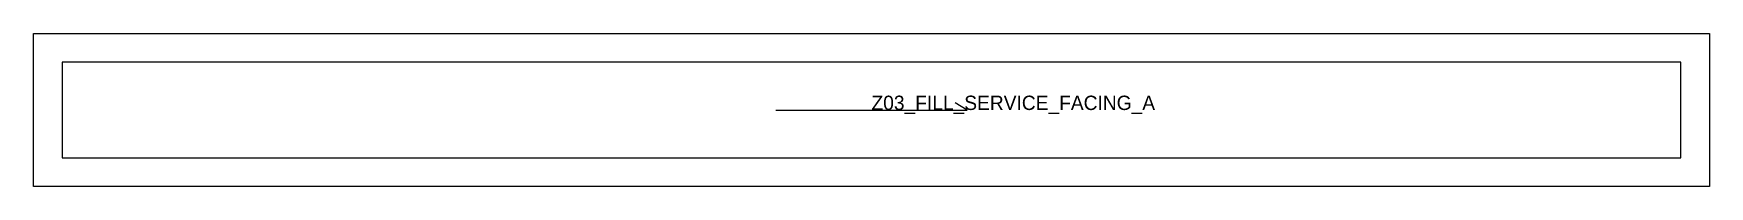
# Model space of a CAD drawing. Header units: millimetres. Extents: x -12 to 689, y -12 to 52.
import ezdxf

# ---------------------------------------------------------------- set-up
doc = ezdxf.new("R2010")
doc.units = ezdxf.units.MM
for name, color, linetype in [('CUT', 1, 'Continuous'), ('GRAIN', 3, 'Continuous'), ('LABEL', 7, 'Continuous'), ('SEW', 5, 'Continuous')]:
    doc.layers.add(name, color=color, linetype=linetype)

msp = doc.modelspace()

# ---------------------------------------------------------------- linework, layer by layer
at = {"layer": 'CUT'}
msp.add_lwpolyline([(-12, -12), (-12, 52), (689.02, 52), (689.02, -12), (-12, -12)], close=True, dxfattribs=at)
at = {"layer": 'GRAIN'}
for p, q in [((378.51, 20), (373.51, 23)), ((298.51, 20), (378.51, 20))]:
    msp.add_line(p, q, dxfattribs=at)
at = {"layer": 'SEW'}
msp.add_lwpolyline([(0, 0), (677.02, 0), (677.02, 40), (0, 40)], close=True, dxfattribs=at)

# ---------------------------------------------------------------- texts
at = {"layer": 'LABEL'}
msp.add_text('Z03_FILL_SERVICE_FACING_A', height=6, dxfattribs=at).set_placement((338.51, 20))

doc.saveas('drawing.dxf')
